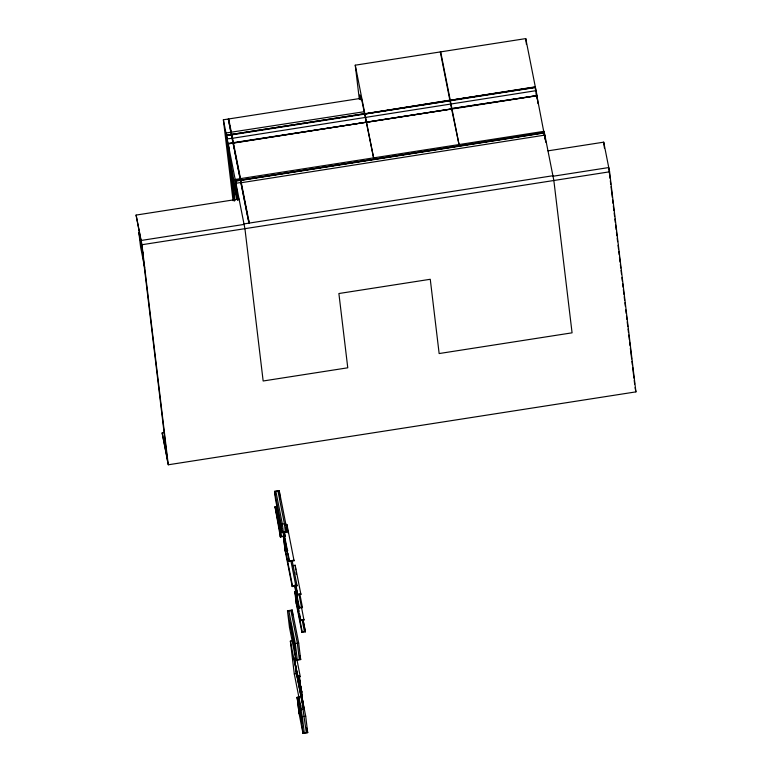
<?xml version="1.0" encoding="UTF-8"?>
<svg xmlns="http://www.w3.org/2000/svg" width="772" height="772" viewBox="0 0 772 772"><rect width="100%" height="100%" fill="white"/><g stroke="black" fill="none" stroke-linecap="round" stroke-linejoin="round"><path stroke-width="1.16" d="M537.978 103.622L536.984 95.323L525.751 38.6L355.255 65.186L359.327 99.27M536.839 95.612L451.919 108.582L536.839 95.612L537.293 99.337M536.868 95.786L545.138 138.873M240.468 180.339L235.518 181.111L244.927 228.666L263.155 380.992L347.767 367.8L338.889 293.524L430.265 279.281L439.143 353.547L572.071 332.828L553.852 180.503L544.328 132.437L240.806 180.175M233.047 200.71L223.369 119.785L228.329 119.013L233.115 143.283M228.329 119.013L361.412 98.256L373.609 157.884M231.388 134.463L226.428 135.235L223.369 119.785M535.343 87.072L450.288 100.331L535.199 87.361M231.426 134.724L226.428 135.235L234.263 200.691M449.864 100.177L449.951 100.659L364.886 113.918L450.24 100.119M234.9 200.614L228.068 143.486L226.514 135.66L231.465 134.878M231.832 134.839L364.558 114.131M364.924 114.082L449.999 100.814L451.591 108.91L366.526 122.169L355.255 65.186M535.43 87.487L450.356 100.765L451.958 108.852M228.358 119.284L232.131 138.333L536.058 90.662L536.627 95.41M233.019 142.714L228.068 143.486L235.412 180.609L237.795 200.151M233.395 142.656L366.15 122.227L233.434 142.926L228.705 118.956M228.145 143.91L233.105 143.138M233.472 143.09L366.169 122.256M537.061 95.738L451.996 109.016L459.06 144.702L451.63 109.064L366.555 122.333L373.619 158.019M236.985 162.853L240.478 180.494C240.478 178.805 235.142 180.368 235.518 181.111M240.787 180.04L544.183 132.736L544.897 138.651M544.434 132.948L240.854 180.436M235.942 183.273L240.903 182.501L247.368 215.282M240.932 182.771L544.858 135.11L545.707 142.222M141.382 242.669L136.084 215.079L239.059 199.022M547.975 150.849L603.723 142.164L609.591 171.809L635.916 391.877L168.277 464.783L162.149 432.938L164.465 432.571M243.991 223.909L552.906 175.736M247.831 217.607L249.317 223.079M244.087 224.411L141.112 240.468L167.437 460.537M553.003 176.248L608.751 167.553L610.034 178.322M136.084 215.079L141.961 244.724L609.591 171.809M274.533 491.339L279.213 490.616L285.737 523.638L286.74 531.879L282.06 532.612L275.527 499.581L274.533 491.339L281.066 524.371L282.06 532.612M274.581 491.61L279.252 490.886M284.453 531.397L285.042 536.222L280.361 536.945L275.035 506.789L277.38 506.432M275.083 507.059L277.418 506.702M281.066 524.371L285.746 523.628M285.013 524.95L286.962 524.651L294.064 560.752L289.201 561.514L284.144 535.729M280.361 536.945L279.377 528.695L281.712 528.328M282.021 532.342L286.692 531.609M280.323 536.675L284.993 535.951M290.899 560.858L295.753 585.427L296.998 585.234L297.066 585.784L292.202 586.546L285.196 550.947L287.744 550.542M292.868 565.606L295.174 565.239L300.897 594.363L297.442 594.903L295.589 585.552M292.202 586.546L292.134 585.996L295.753 585.427M295.56 585.215L297.374 594.353L300.839 593.813L300.897 594.363M299.333 607.496L299.015 608.104L302.479 607.564L302.412 607.014L299.333 607.496L294.943 585.253M287.473 610.777L292.154 610.044L298.687 643.076L300.665 659.568L295.985 660.292L289.461 627.269L287.473 610.777L294.007 643.8L295.985 660.292M287.522 611.048L292.192 610.314M300.511 620.553L303.965 620.012L303.898 619.462L300.443 620.003L300.511 620.553L294.788 591.429L296.265 603.81M289.452 627.279L291.797 626.903M301.92 632.384L301.852 631.834L305.316 631.293L305.384 631.843L301.92 632.384L296.303 603.772L295.483 593.649L296.062 596.138M294.306 674.12L290.359 641.107L292.231 640.818M294.007 643.8L298.687 643.057M295.946 660.021L300.626 659.298M297.143 673.647L294.335 674.091L301.35 709.671L304.11 708.821L301.35 709.671M300.26 676.639L297.452 677.073L300.26 676.639L297.027 660.166M301.157 691.229L297.278 674.101M301.234 691.924L303.84 708.87L297.143 674.786M295.686 666.294L301.485 693.188L298.05 676.34M299.121 713.801L297.152 697.299L299.488 696.933M299.526 697.203L297.191 697.57L299.131 713.791L303 733.4L307.681 732.667L305.702 716.165L302.286 698.872M305.702 716.165L301.022 716.908L303 733.4M302.962 733.13L307.642 732.396M226.514 135.66L227.402 141.585M635.076 387.621L635.916 391.877M440.687 51.859L450.327 100.601M440.31 51.917L449.951 100.659M360.736 99.617L359.8 94.908L360.37 99.617M249.346 223.349L233.482 143.225M240.372 179.837L233.067 142.984L228.29 143.727L228.898 148.639M232.324 139.288L232.7 141.208M233.076 143.119L234.254 149.035M234.707 151.341L236.531 160.547M229.959 159.042L237.342 199.128M231.928 175.543L236.599 199.128M299.864 594.16L302.479 607.564M285.997 528.096L286.74 531.879M298.957 594.237L303.965 620.012M292.144 560.704L297.066 585.784M277.949 491.088L284.434 523.841L285.379 531.812M303 619.598L305.316 631.293M303.116 620.418L305.384 631.843M296.438 587.83L297.606 593.793M302.103 619.781L304.409 631.438M284.55 533.674L285.042 536.222M275.884 491.407L282.369 524.159L283.324 532.13M294.489 585.253L299.015 608.104M284.733 536.916L287.522 551.083M287.966 553.273L289.606 561.562M297.191 601.784L299.063 611.289M299.497 613.479L300.675 619.443M296.67 603.598L302.238 631.776M285.563 550.774L292.52 585.938M276.395 506.857L281.626 536.472M275.035 506.789L279.368 528.704M290.89 610.517L297.374 643.279L299.314 659.5M299.932 655.785L300.665 659.568M288.834 610.845L295.319 643.597L297.259 659.819M295.406 650.458L290.214 622.425M299.082 678.356L301.871 692.426L298.156 676.089M299.883 682.67L301.707 691.847M299.961 683.838L301.321 690.728M294.952 661.45L295.406 663.746M297.442 674.072L300.858 691.278L299.053 676.224M294.103 658.034L295.242 663.775M295.695 666.062L296.824 671.804M294.055 658.091L295.222 663.949M302.334 700.059L304.158 709.236M290.359 641.107L303.357 706.93L301.553 691.876M306.764 728.064L307.681 732.667M302.132 705.01L302.585 707.287M303.039 709.555L306.33 732.609M298.503 697.367L302.334 716.706L304.274 732.927M300.482 713.54L301.379 718.057M301.823 720.315L302.277 722.573M297.152 697.299L302.248 722.688M143.167 254.297L138.854 232.526L140.581 246.963L144.663 267.594M162.149 432.938L167.177 458.336M451.591 108.91L366.526 122.169M610.324 180.716L610.748 184.305M611.038 186.689L612.321 197.458M612.611 199.851L613.036 203.432M613.325 205.825L613.894 210.611M614.184 213.004L614.608 216.594M614.898 218.987L615.332 222.568M615.612 224.961L616.191 229.747M616.471 232.14L616.905 235.73M617.185 238.123L617.619 241.704M618.044 245.293L618.478 248.883M618.758 251.276L619.192 254.866M619.482 257.259L620.051 262.036M620.341 264.429L620.765 268.019M621.055 270.412L621.479 274.002M621.914 277.592L622.338 281.172M622.628 283.565L623.052 287.155M623.342 289.548L623.911 294.335M624.201 296.728L624.625 300.308M624.915 302.701L625.339 306.291M625.774 309.881L626.198 313.471M626.488 315.864L626.912 319.444M627.202 321.837L627.771 326.624M628.061 329.017L628.495 332.607M628.775 334.99L629.354 339.776M629.634 342.17L630.068 345.76M630.348 348.153L631.641 358.912M631.921 361.306L632.355 364.895M632.644 367.289L633.928 378.048M634.217 380.442L634.642 384.031M603.723 142.164L604.437 148.137M544.945 138.902L544.106 131.298L235.19 179.461L237.602 199.697M535.913 91.81L535.305 86.85L364.838 113.716M536.144 93.422L536.424 95.786M535.343 88.548L535.662 91.077M525.751 38.6L526.456 44.535M364.066 111.737L225.984 132.987L234.099 200.826M295.174 565.239L295.724 569.823M296.033 572.052L296.274 574.416M294.064 560.752L294.007 560.202L289.143 560.964L289.201 561.514M297.374 594.353L297.442 594.903M286.962 524.651L287.937 532.786M248.98 223.407L240.41 180.098L235.643 180.841L237.94 200.016M279.213 490.616L280.197 498.866M283.768 535.758L285.582 550.89M283.276 532.738L283.691 536.154M285.196 550.947L283.382 535.787L285.157 550.986M292.154 610.044L292.752 614.946M301.398 691.895L303.203 706.959L296.612 673.686L295.647 665.58M299.353 676.176L303.377 708.937L296.448 673.715L295.068 662.125M299.198 676.195L301.003 691.258M298.889 676.243L301.022 693.266M294.19 641.802L294.46 644.089M295.792 665.551L296.072 667.867M296.506 670.164L296.873 673.695M295 662.029L296.409 673.763M232.131 138.333L227.142 138.835L234.543 200.72M299.613 706.641L300.443 713.589M230.317 160.528L232.16 175.977M230.5 167.611L230.789 169.985M232.777 186.65L233.096 189.198M141.961 244.724L168.277 464.783M364.471 113.716L231.764 134.405L364.471 113.716"/></g></svg>
